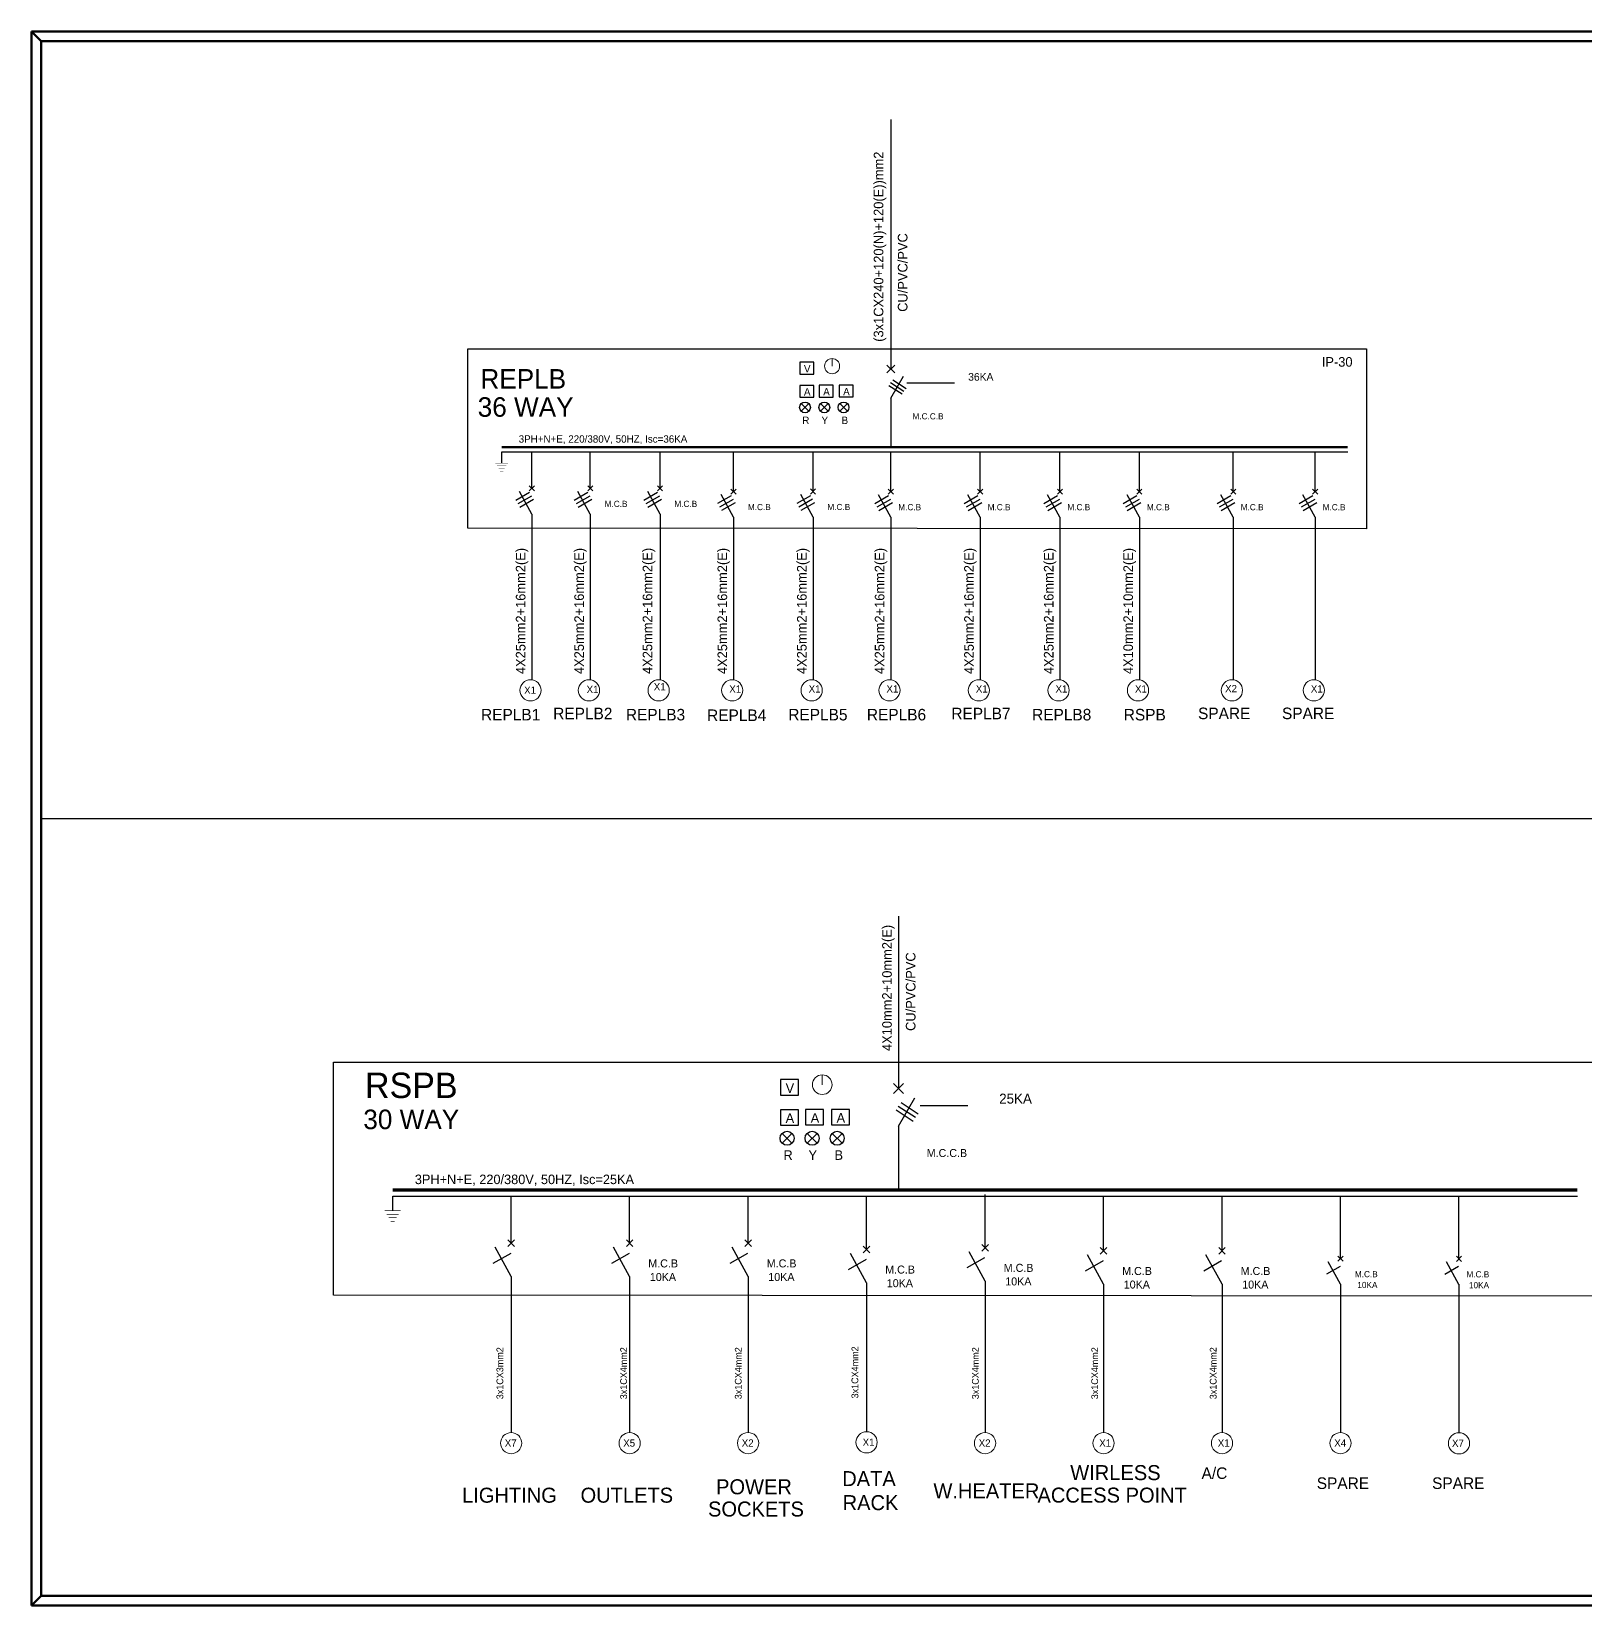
# Model space of a CAD drawing. Header units: millimetres. Extents: x -294 to -67, y -339 to 1001.
# Drawn here: x -293.9 to -228.1, y 217.7 to 284.4 of the extents above; entities that cross this region are included whole.
import ezdxf

# ---------------------------------------------------------------- set-up
doc = ezdxf.new("R2010")
doc.units = ezdxf.units.MM
doc.header["$LTSCALE"] = 500
doc.header["$MEASUREMENT"] = 0
for name, pattern in [('CENTER', [2, 1.25, -0.25, 0.25, -0.25]), ('CONTINUA', [0]), ('DASHED', [19.05, 12.7, -6.35])]:
    doc.linetypes.add(name, pattern=pattern)
for name, color, linetype in [('DETAIL', 4, 'Continuous'), ('E-BUSBAR', 2, 'Continuous'), ('E-L', 11, 'Continuous'), ('E-PANEL', 1, 'CENTER'), ('E-SLD', 4, 'Continuous'), ('E-T25', 3, 'Continuous'), ('E-TEXT', 3, 'Continuous'), ('E-WIRE', 4, 'CONTINUA'), ('WIRRING', 3, 'Continuous')]:
    doc.layers.add(name, color=color, linetype=linetype)
for name, color, linetype, lineweight in [('E-LTABLE', 3, 'Continuous', 0), ('PANEL SLD', 1, 'Continuous', 0), ('UG-BORDER', 20, 'Continuous', 80)]:
    doc.layers.add(name, color=color, linetype=linetype, lineweight=lineweight)
doc.styles.add('STENCIL', font='stencil.shx')

msp = doc.modelspace()

# ---------------------------------------------------------------- linework, layer by layer
at = {"color": 4, "ltscale": 0.5}
for points in [[(-260.764, 270.367), (-261.353, 270.367), (-261.353, 269.866), (-260.764, 269.866)], [(-260.764, 269.389), (-261.353, 269.389), (-261.353, 268.888), (-260.764, 268.888)], [(-259.948, 269.394), (-260.537, 269.394), (-260.537, 268.892), (-259.948, 268.892)], [(-259.103, 269.398), (-259.691, 269.398), (-259.691, 268.897), (-259.103, 268.897)]]:
    msp.add_lwpolyline(points, close=True, dxfattribs=at)
at = {"color": 4, "ltscale": 0.5, "elevation": -0.005}
for points in [[(-261.414, 239.968), (-262.18, 239.968), (-262.18, 239.317), (-261.414, 239.317)], [(-261.414, 238.696), (-262.18, 238.696), (-262.18, 238.045), (-261.414, 238.045)], [(-260.353, 238.702), (-261.118, 238.702), (-261.118, 238.051), (-260.353, 238.051)], [(-259.254, 238.709), (-260.019, 238.709), (-260.019, 238.057), (-259.254, 238.057)]]:
    msp.add_lwpolyline(points, close=True, dxfattribs=at)
at = {"layer": 'DETAIL'}
for p, q in [((-272.712, 263.937, 0.004), (-272.712, 256.913, 0.004)), ((-270.236, 263.937, 0.004), (-270.236, 256.913, 0.004)), ((-267.282, 263.937, 0.004), (-267.282, 256.914, 0.004)), ((-264.167, 263.802, 0.004), (-264.167, 256.913, 0.004)), ((-260.799, 263.805, 0.004), (-260.799, 256.913, 0.004)), ((-257.502, 263.797), (-257.502, 256.913)), ((-253.716, 263.797, 0.004), (-253.716, 256.913, 0.004)), ((-250.338, 263.797, 0.004), (-250.338, 256.913, 0.004)), ((-246.97, 263.797, 0.004), (-246.97, 256.913, 0.004)), ((-242.993, 263.797, 0.004), (-242.993, 256.913, 0.004)), ((-239.522, 263.797, 0.004), (-239.522, 256.913, 0.004)), ((-273.589, 231.622, 0), (-273.589, 225.015, 0)), ((-268.569, 231.622, 0.032), (-268.569, 225.015, 0.032)), ((-263.549, 231.623, 0), (-263.549, 225.016, 0)), ((-258.529, 231.361, 0), (-258.529, 225.05, 0)), ((-253.509, 231.434, 0), (-253.509, 225.015, 0)), ((-248.489, 231.301, 0), (-248.489, 225.015, 0)), ((-243.469, 231.301, 0), (-243.469, 225.015, 0)), ((-238.449, 231.298, 0), (-238.449, 225.015, 0)), ((-233.429, 231.298, 0), (-233.429, 225.007, 0))]:
    msp.add_line(p, q, dxfattribs=at)
at = {"layer": 'E-BUSBAR'}
for p, q in [((-273.991, 266.094, 0.004), (-273.991, 266.571, 0.004)), ((-278.609, 234.413, 0), (-278.609, 235.033, 0))]:
    msp.add_line(p, q, dxfattribs=at)
at = {"layer": 'E-BUSBAR', "linetype": 'DASHED'}
for p, q in [((-273.991, 266.571, 0.004), (-238.14, 266.571, 0.004)), ((-278.609, 235.033, 0), (-228.409, 235.033, 0))]:
    msp.add_line(p, q, dxfattribs=at)
at = {"layer": 'E-BUSBAR'}
for points, const_width, elevation in [([(-273.727, 266.094), (-274.256, 266.094)], 0.0229, 0.004), ([(-278.265, 234.413), (-278.954, 234.413)], 0.0298, 0)]:
    msp.add_lwpolyline(points, dxfattribs=dict(at, const_width=const_width, elevation=elevation))
at = {"layer": 'E-BUSBAR', "linetype": 'DASHED'}
for points, const_width, elevation in [([(-273.793, 265.98), (-274.19, 265.98)], 0.0229, 0.004), ([(-273.859, 265.865), (-274.124, 265.865)], 0.0229, 0.004), ([(-273.925, 265.751), (-274.058, 265.751)], 0.0229, 0.004), ([(-278.351, 234.264), (-278.868, 234.264)], 0.0298, 0), ([(-278.437, 234.115), (-278.782, 234.115)], 0.0298, 0), ([(-278.523, 233.966), (-278.695, 233.966)], 0.0298, 0)]:
    msp.add_lwpolyline(points, dxfattribs=dict(at, const_width=const_width, elevation=elevation))
at = {"layer": 'E-L', "color": 1}
for p, q in [((-261.299, 268.294, 0), (-260.976, 268.617, 0)), ((-260.976, 268.294, 0), (-261.299, 268.617, 0)), ((-262.109, 237.273, -0.005), (-261.69, 237.692, -0.005)), ((-261.69, 237.273, -0.005), (-262.109, 237.692, -0.005))]:
    msp.add_line(p, q, dxfattribs=at)
at = {"layer": 'E-L', "color": 2}
for p, q in [((-260.482, 268.294, 0), (-260.16, 268.617, 0)), ((-260.16, 268.294, 0), (-260.482, 268.617, 0)), ((-261.047, 237.273, -0.005), (-260.628, 237.692, -0.005)), ((-260.628, 237.273, -0.005), (-261.047, 237.692, -0.005))]:
    msp.add_line(p, q, dxfattribs=at)
at = {"layer": 'E-L', "color": 5}
for p, q in [((-259.666, 268.294, 0), (-259.343, 268.617, 0)), ((-259.343, 268.294, 0), (-259.666, 268.617, 0)), ((-259.986, 237.273, -0.005), (-259.567, 237.692, -0.005)), ((-259.567, 237.273, -0.005), (-259.986, 237.692, -0.005))]:
    msp.add_line(p, q, dxfattribs=at)
at = {"layer": 'E-L', "color": 1}
for centre, radius in [((-261.137, 268.455, 0), 0.228), ((-261.899, 237.483, -0.005), 0.296)]:
    msp.add_circle(centre, radius, dxfattribs=at)
at = {"layer": 'E-L', "color": 2}
for centre, radius in [((-260.321, 268.455, 0), 0.228), ((-260.838, 237.483, -0.005), 0.296)]:
    msp.add_circle(centre, radius, dxfattribs=at)
at = {"layer": 'E-L', "color": 5}
for centre, radius in [((-259.504, 268.455, 0), 0.228), ((-259.776, 237.483, -0.005), 0.296)]:
    msp.add_circle(centre, radius, dxfattribs=at)
at = {"layer": 'E-LTABLE'}
for p, q in [((-259.99, 270.524), (-259.99, 270.204)), ((-260.408, 240.172, -0.005), (-260.408, 239.756, -0.005))]:
    msp.add_line(p, q, dxfattribs=at)
for centre, radius in [((-259.99, 270.204), 0.32), ((-260.408, 239.756, -0.005), 0.417)]:
    msp.add_circle(centre, radius, dxfattribs=at)
at = {"layer": 'E-PANEL', "color": 1, "linetype": 'CENTER', "ltscale": 4, "elevation": 0.004}
msp.add_lwpolyline([(-275.423, 270.935), (-237.342, 270.94), (-237.342, 263.315), (-275.423, 263.344)], close=True, dxfattribs=at)
at = {"layer": 'E-PANEL', "color": 1, "linetype": 'CENTER', "ltscale": 4}
msp.add_lwpolyline([(-281.115, 240.706), (-225.215, 240.713), (-225.215, 230.792), (-281.115, 230.837)], close=True, dxfattribs=at)
at = {"layer": 'E-SLD', "color": 2, "linetype": 'CONTINUA'}
for points, const_width, elevation in [([(-238.139, 266.772), (-273.991, 266.772)], 0.104, 0.004), ([(-228.409, 235.295), (-278.609, 235.295)], 0.136, 0)]:
    msp.add_lwpolyline(points, dxfattribs=dict(at, const_width=const_width, elevation=elevation))
at = {"layer": 'E-TEXT'}
for points in [[(-256.824, 269.494), (-254.805, 269.494)], [(-256.255, 238.877), (-254.236, 238.877)]]:
    msp.add_lwpolyline(points, dxfattribs=at)
at = {"layer": 'E-WIRE', "color": 4}
for p, q in [((-256.955, 269.132), (-257.516, 269.494)), ((-256.859, 269.246), (-257.42, 269.608)), ((-257.024, 269.009), (-257.584, 269.371)), ((-257.502, 268.85), (-257.502, 266.772)), ((-272.813, 264.845, 0.004), (-273.394, 264.515, 0.004)), ((-272.712, 263.937, 0.004), (-273.235, 264.894, 0.004)), ((-272.82, 264.916, 0.004), (-272.605, 265.132, 0.004)), ((-272.605, 264.916, 0.004), (-272.82, 265.132, 0.004)), ((-270.337, 264.845, 0.004), (-270.917, 264.515, 0.004)), ((-270.236, 263.937, 0.004), (-270.759, 264.894, 0.004)), ((-270.344, 264.916, 0.004), (-270.128, 265.132, 0.004)), ((-270.128, 264.916, 0.004), (-270.344, 265.132, 0.004)), ((-267.384, 264.846, 0.004), (-267.964, 264.516, 0.004)), ((-267.282, 263.937, 0.004), (-267.805, 264.895, 0.004)), ((-267.39, 264.917, 0.004), (-267.175, 265.132, 0.004)), ((-267.175, 264.917, 0.004), (-267.39, 265.132, 0.004)), ((-264.275, 264.781, 0.004), (-264.059, 264.997, 0.004)), ((-264.059, 264.781, 0.004), (-264.275, 264.997, 0.004)), ((-260.907, 264.785, 0.004), (-260.692, 265, 0.004)), ((-260.692, 264.785, 0.004), (-260.907, 265, 0.004)), ((-257.61, 264.776), (-257.395, 264.992)), ((-257.395, 264.776), (-257.61, 264.992)), ((-253.824, 264.776, 0.004), (-253.608, 264.992, 0.004)), ((-253.608, 264.776, 0.004), (-253.824, 264.992, 0.004)), ((-250.445, 264.776, 0.004), (-250.23, 264.992, 0.004)), ((-250.23, 264.776, 0.004), (-250.445, 264.992, 0.004)), ((-247.078, 264.776, 0.004), (-246.863, 264.992, 0.004)), ((-246.863, 264.776, 0.004), (-247.078, 264.992, 0.004)), ((-243.101, 264.776, 0.004), (-242.886, 264.992, 0.004)), ((-242.886, 264.776, 0.004), (-243.101, 264.992, 0.004)), ((-239.629, 264.776, 0.004), (-239.414, 264.992, 0.004)), ((-239.414, 264.776, 0.004), (-239.629, 264.992, 0.004)), ((-272.727, 264.693, 0.004), (-273.307, 264.363, 0.004)), ((-272.644, 264.548, 0.004), (-273.224, 264.218, 0.004)), ((-270.251, 264.693, 0.004), (-270.831, 264.363, 0.004)), ((-270.168, 264.548, 0.004), (-270.748, 264.218, 0.004)), ((-267.297, 264.694, 0.004), (-267.877, 264.364, 0.004)), ((-267.214, 264.549, 0.004), (-267.794, 264.219, 0.004)), ((-264.268, 264.71, 0.004), (-264.848, 264.38, 0.004)), ((-264.182, 264.558, 0.004), (-264.762, 264.228, 0.004)), ((-264.167, 263.802, 0.004), (-264.69, 264.759, 0.004)), ((-264.099, 264.413, 0.004), (-264.679, 264.083, 0.004)), ((-260.901, 264.714, 0.004), (-261.481, 264.384, 0.004)), ((-260.814, 264.562, 0.004), (-261.394, 264.232, 0.004)), ((-260.799, 263.805, 0.004), (-261.322, 264.762, 0.004)), ((-260.731, 264.416, 0.004), (-261.311, 264.086, 0.004)), ((-257.604, 264.705), (-258.184, 264.375)), ((-257.517, 264.553), (-258.097, 264.223)), ((-257.502, 263.797), (-258.025, 264.754)), ((-257.434, 264.408), (-258.014, 264.078)), ((-253.817, 264.705, 0.004), (-254.397, 264.375, 0.004)), ((-253.731, 264.553, 0.004), (-254.311, 264.223, 0.004)), ((-253.716, 263.797, 0.004), (-254.239, 264.754, 0.004)), ((-253.648, 264.408, 0.004), (-254.228, 264.078, 0.004)), ((-250.439, 264.705, 0.004), (-251.019, 264.375, 0.004)), ((-250.353, 264.553, 0.004), (-250.933, 264.223, 0.004)), ((-250.338, 263.797, 0.004), (-250.861, 264.754, 0.004)), ((-250.27, 264.408, 0.004), (-250.85, 264.078, 0.004)), ((-247.072, 264.705, 0.004), (-247.652, 264.375, 0.004)), ((-246.985, 264.553, 0.004), (-247.565, 264.223, 0.004)), ((-246.97, 263.797, 0.004), (-247.493, 264.754, 0.004)), ((-246.902, 264.408, 0.004), (-247.482, 264.078, 0.004)), ((-243.095, 264.705, 0.004), (-243.675, 264.375, 0.004)), ((-243.008, 264.553, 0.004), (-243.588, 264.223, 0.004)), ((-242.993, 263.797, 0.004), (-243.516, 264.754, 0.004)), ((-242.925, 264.408, 0.004), (-243.505, 264.078, 0.004)), ((-239.623, 264.705, 0.004), (-240.203, 264.375, 0.004)), ((-239.537, 264.553, 0.004), (-240.117, 264.223, 0.004)), ((-239.522, 263.797, 0.004), (-240.045, 264.754, 0.004)), ((-239.454, 264.408, 0.004), (-240.034, 264.078, 0.004)), ((-256.462, 238.362, -0.005), (-257.191, 238.832, -0.005)), ((-256.337, 238.51, -0.005), (-257.066, 238.981, -0.005)), ((-256.551, 238.202, -0.005), (-257.28, 238.672, -0.005)), ((-257.174, 237.996, -0.005), (-257.174, 235.367, -0.005)), ((-273.589, 231.622, 0), (-274.269, 232.866, 0)), ((-273.729, 232.895, 0), (-273.449, 233.175, 0)), ((-273.449, 232.895, 0), (-273.729, 233.175, 0)), ((-268.569, 231.622, 0.032), (-269.249, 232.866, 0.032)), ((-268.709, 232.895, 0.032), (-268.429, 233.175, 0.032)), ((-268.429, 232.895, 0.032), (-268.709, 233.175, 0.032)), ((-263.549, 231.623, 0), (-264.229, 232.867, 0)), ((-263.689, 232.896, 0), (-263.409, 233.176, 0)), ((-263.409, 232.896, 0), (-263.689, 233.176, 0)), ((-258.669, 232.634, 0), (-258.389, 232.914, 0)), ((-258.389, 232.634, 0), (-258.669, 232.914, 0)), ((-253.649, 232.707, 0), (-253.369, 232.987, 0)), ((-253.369, 232.707, 0), (-253.649, 232.987, 0)), ((-248.629, 232.574, 0), (-248.349, 232.854, 0)), ((-248.349, 232.574, 0), (-248.629, 232.854, 0)), ((-243.609, 232.574, 0), (-243.329, 232.854, 0)), ((-243.329, 232.574, 0), (-243.609, 232.854, 0)), ((-273.609, 232.605, 0), (-274.363, 232.176, 0)), ((-268.589, 232.605, 0.032), (-269.343, 232.176, 0.032)), ((-263.569, 232.606, 0), (-264.323, 232.177, 0)), ((-258.549, 232.344, 0), (-259.303, 231.915, 0)), ((-258.529, 231.361, 0), (-259.209, 232.605, 0)), ((-253.529, 232.417, 0), (-254.283, 231.988, 0)), ((-253.509, 231.434, 0), (-254.189, 232.678, 0)), ((-248.509, 232.284, 0), (-249.263, 231.855, 0)), ((-248.489, 231.301, 0), (-249.169, 232.545, 0)), ((-243.489, 232.284, 0), (-244.243, 231.855, 0)), ((-243.469, 231.301, 0), (-244.149, 232.545, 0)), ((-238.449, 231.298, 0), (-238.972, 232.255, 0)), ((-238.557, 232.277, 0), (-238.342, 232.492, 0)), ((-238.342, 232.277, 0), (-238.557, 232.492, 0)), ((-233.429, 231.289, 0), (-233.952, 232.246, 0)), ((-233.537, 232.269, 0), (-233.322, 232.484, 0)), ((-233.322, 232.269, 0), (-233.537, 232.484, 0)), ((-238.464, 232.054, 0), (-239.044, 231.724, 0)), ((-233.444, 232.045, 0), (-234.024, 231.715, 0))]:
    msp.add_line(p, q, dxfattribs=at)
msp.add_lwpolyline([(-257.502, 280.658), (-257.502, 270.083)], dxfattribs=at)
at = {"layer": 'E-WIRE', "color": 4, "elevation": -0.005}
msp.add_lwpolyline([(-257.174, 246.899), (-257.174, 239.599)], dxfattribs=at)
at = {"layer": 'PANEL SLD'}
for centre in [(-272.769, 256.466, 0.004), (-270.293, 256.466, 0.004), (-267.339, 256.467, 0.004), (-264.224, 256.466, 0.004), (-260.856, 256.466, 0.004), (-257.559, 256.466, 0), (-253.773, 256.466, 0.004), (-250.395, 256.466, 0.004), (-247.027, 256.466, 0.004), (-243.05, 256.466, 0.004), (-239.579, 256.466, 0.004), (-273.589, 224.565, 0), (-268.569, 224.565, 0.032), (-263.549, 224.566, 0), (-258.529, 224.6, 0), (-253.509, 224.565, -0.032), (-248.489, 224.565, 0), (-243.469, 224.565, 0), (-238.449, 224.565, 0), (-233.429, 224.557, 0)]:
    msp.add_circle(centre, 0.45, dxfattribs=at)
at = {"layer": 'UG-BORDER'}
for p, q in [((-293.914, 284.385), (-293.914, 217.685)), ((-293.914, 217.685), (-293.914, 284.385)), ((-197.914, 284.385), (-293.914, 284.385)), ((-293.914, 284.385), (-293.51, 283.98)), ((-293.51, 283.98), (-293.51, 218.089)), ((-198.319, 283.98), (-293.51, 283.98)), ((-293.914, 217.685), (-293.51, 218.089)), ((-293.914, 217.685), (-197.914, 217.685)), ((-293.51, 218.089), (-198.319, 218.089))]:
    msp.add_line(p, q, dxfattribs=at)
at = {"layer": 'WIRRING', "color": 4}
for p, q in [((-257.339, 269.92), (-257.666, 270.247)), ((-257.666, 269.92), (-257.339, 270.247)), ((-257.502, 268.85), (-256.968, 269.775)), ((-272.712, 265.024, 0.004), (-272.712, 266.571, 0.004)), ((-270.236, 265.024, 0.004), (-270.236, 266.571, 0.004)), ((-267.282, 265.025, 0.004), (-267.282, 266.571, 0.004)), ((-264.167, 264.889, 0.004), (-264.167, 266.571, 0.004)), ((-260.799, 264.892, 0.004), (-260.799, 266.571, 0.004)), ((-257.502, 264.884), (-257.502, 266.571)), ((-253.716, 264.884, 0.004), (-253.716, 266.571, 0.004)), ((-250.338, 264.884, 0.004), (-250.338, 266.571, 0.004)), ((-246.97, 264.884, 0.004), (-246.97, 266.571, 0.004)), ((-242.993, 264.884, 0.004), (-242.993, 266.571, 0.004)), ((-239.522, 264.884, 0.004), (-239.522, 266.571, 0.004)), ((-256.961, 239.387, -0.005), (-257.386, 239.812, -0.005)), ((-257.386, 239.387, -0.005), (-256.961, 239.812, -0.005)), ((-257.174, 237.996, -0.005), (-256.479, 239.198, -0.005)), ((-273.589, 233.035, 0), (-273.589, 235.033, 0)), ((-268.569, 233.035, 0.032), (-268.569, 235.033, 0.032)), ((-263.549, 233.036, 0), (-263.549, 235.033, 0)), ((-258.529, 232.774, 0), (-258.529, 235.033, 0)), ((-253.509, 232.847, 0), (-253.509, 235.107, 0)), ((-248.489, 232.714, 0), (-248.489, 235.033, 0)), ((-243.469, 232.714, 0), (-243.469, 235.033, 0)), ((-238.449, 232.385, 0), (-238.449, 235.033, 0)), ((-233.429, 232.376, 0), (-233.429, 235.033, 0))]:
    msp.add_line(p, q, dxfattribs=at)
at = {"layer": 'WIRRING', "color": 6, "linetype": 'CONTINUA'}
msp.add_line((-293.51, 251.035), (-214.497, 251.035), dxfattribs=at)

# ---------------------------------------------------------------- texts
at = {"layer": 'E-T25', "style": 'STENCIL'}
for s, height, p in [('IP-30', 0.4076, (-239.241, 270.18)), ('36KA', 0.3261, (-254.223, 269.587)), ('M.C.C.B', 0.2609, (-256.586, 267.948, 0.004)), ('M.C.B', 0.2609, (-269.628, 264.237, 0.004)), ('M.C.B', 0.2609, (-266.674, 264.237, 0.004)), ('M.C.B', 0.2609, (-263.559, 264.102, 0.004)), ('M.C.B', 0.2609, (-260.191, 264.105, 0.004)), ('M.C.B', 0.2609, (-257.186, 264.097, 0)), ('M.C.B', 0.2609, (-253.399, 264.097, 0.004)), ('M.C.B', 0.2609, (-250.021, 264.097, 0.004)), ('M.C.B', 0.2609, (-246.654, 264.097, 0.004)), ('M.C.B', 0.2609, (-242.677, 264.097, 0.004)), ('M.C.B', 0.2609, (-239.205, 264.097, 0.004)), ('25KA', 0.4239, (-252.911, 238.953, -0.005)), ('M.C.C.B', 0.3391, (-255.982, 236.689, 0)), ('M.C.B', 0.3391, (-267.779, 232.012, 0.032)), ('M.C.B', 0.3391, (-262.759, 232.013, 0)), ('M.C.B', 0.3391, (-252.719, 231.824, 0)), ('10KA', 0.3391, (-267.713, 231.437, 0.024)), ('10KA', 0.3391, (-262.693, 231.438, -0.008)), ('M.C.B', 0.3391, (-257.739, 231.751, 0)), ('10KA', 0.3391, (-257.673, 231.175, -0.008)), ('10KA', 0.3391, (-252.653, 231.249, -0.008)), ('M.C.B', 0.3391, (-247.699, 231.691, 0)), ('10KA', 0.3391, (-247.633, 231.116, -0.008)), ('M.C.B', 0.3391, (-242.679, 231.691, 0)), ('10KA', 0.3391, (-242.613, 231.116, -0.008)), ('M.C.B', 0.2609, (-237.841, 231.597, 0)), ('M.C.B', 0.2609, (-233.113, 231.589, 0)), ('10KA', 0.2609, (-237.735, 231.137, -0.006)), ('10KA', 0.2609, (-233.007, 231.128, -0.006))]:
    msp.add_text(s, height=height, dxfattribs=at).set_placement(p)
at = {"layer": 'E-TEXT', "style": 'STENCIL'}
for s, height, p in [('(3x1CX240+120(N)+120(E))mm2', 0.40762, (-257.818, 271.236)), ('CU/PVC/PVC', 0.4076, (-256.797, 272.506, 0.031)), ('4X25mm2+16mm2(E) ', 0.40762, (-272.983, 257.154, 0.004)), ('4X25mm2+16mm2(E) ', 0.40762, (-270.507, 257.154, 0.004)), ('4X25mm2+16mm2(E) ', 0.40762, (-267.61, 257.158, 0.004)), ('4X25mm2+16mm2(E) ', 0.40762, (-264.437, 257.154, 0.004)), ('4X25mm2+16mm2(E) ', 0.40762, (-261.07, 257.154, 0.004)), ('4X25mm2+16mm2(E) ', 0.40762, (-257.773, 257.154)), ('4X25mm2+16mm2(E) ', 0.40762, (-253.986, 257.154, 0.004)), ('4X25mm2+16mm2(E) ', 0.40762, (-250.608, 257.154, 0.004)), ('4X10mm2+10mm2(E) ', 0.40762, (-247.241, 257.154, 0.004)), ('4X10mm2+10mm2(E) ', 0.40762, (-257.461, 241.181)), ('CU/PVC/PVC', 0.4076, (-256.458, 242.033, 0.031)), ('3x1CX3mm2', 0.2853, (-273.925, 226.426)), ('3x1CX4mm2', 0.2853, (-268.683, 226.426)), ('3x1CX4mm2', 0.2853, (-263.825, 226.426, 0)), ('3x1CX4mm2', 0.2853, (-258.882, 226.461, 0)), ('3x1CX4mm2', 0.2853, (-253.776, 226.426)), ('3x1CX4mm2', 0.2853, (-248.721, 226.426)), ('3x1CX4mm2', 0.2853, (-243.701, 226.426))]:
    msp.add_text(s, height=height, rotation=90, dxfattribs=at).set_placement(p)
at = {"layer": 'E-TEXT', "color": 4, "style": 'STENCIL'}
for s, height, p in [('V', 0.311, (-261.183, 269.937, 0)), ('A', 0.311, (-261.183, 268.959, 0)), ('A', 0.311, (-260.367, 268.964, 0)), ('A', 0.311, (-259.522, 268.968, 0)), ('V', 0.404, (-261.959, 239.409, -0.005)), ('A', 0.404, (-261.959, 238.137, -0.005)), ('A', 0.404, (-260.897, 238.143, -0.005)), ('A', 0.404, (-259.799, 238.149, -0.005))]:
    msp.add_text(s, height=height, dxfattribs=at).set_placement(p)
at = {"layer": 'E-TEXT', "color": 6, "style": 'STENCIL'}
for s, height, p in [('REPLB', 0.8282, (-274.893, 269.251, 0.004)), ('36 WAY', 0.8282, (-275.007, 268.058)), ('X1', 0.308, (-273.039, 256.318, 0.004)), ('X1', 0.308, (-270.393, 256.35, -0.017)), ('X1', 0.308, (-267.547, 256.465, 0.012)), ('X1', 0.308, (-264.347, 256.367, 0.008)), ('X1', 0.308, (-260.984, 256.373, 0.008)), ('X1', 0.308, (-257.687, 256.373, 0.004)), ('X1', 0.308, (-253.9, 256.373, 0.008)), ('X1', 0.308, (-250.522, 256.373, 0.008)), ('X1', 0.308, (-247.155, 256.373, 0.008)), ('X2', 0.308, (-243.338, 256.385, 0.008)), ('X1', 0.308, (-239.706, 256.373, 0.008)), ('RSPB', 1.0766, (-279.781, 239.19, 0)), ('30 WAY', 0.8282, (-279.854, 237.871)), ('X7', 0.308, (-273.86, 224.417, 0)), ('X5', 0.308, (-268.84, 224.417, 0.032)), ('X2', 0.308, (-263.819, 224.418, 0)), ('X1', 0.308, (-258.697, 224.452, 0)), ('X2', 0.308, (-253.779, 224.417, -0.032)), ('X1', 0.308, (-248.67, 224.417, 0)), ('X1', 0.308, (-243.649, 224.417, 0)), ('X4', 0.308, (-238.712, 224.417, 0)), ('X7', 0.308, (-233.724, 224.409, 0))]:
    msp.add_text(s, height=height, dxfattribs=at).set_placement(p)
at = {"layer": 'E-TEXT', "style": 'STENCIL'}
for s, height, p in [('R', 0.311, (-261.254, 267.752, 0)), ('Y', 0.311, (-260.438, 267.752, 0)), ('B', 0.311, (-259.589, 267.752, 0)), (' 3PH+N+E, 220/380V, 50HZ, Isc=36KA', 0.31055, (-273.385, 266.962, 0.004)), ('R', 0.404, (-262.051, 236.569, -0.005)), ('Y', 0.404, (-260.99, 236.569, -0.005)), ('B', 0.404, (-259.887, 236.569, -0.005)), (' 3PH+N+E, 220/380V, 50HZ, Isc=25KA', 0.40371, (-277.821, 235.541, 0))]:
    msp.add_text(s, height=height, dxfattribs=at).set_placement(p)
at = {"layer": 'E-TEXT', "color": 7, "style": 'STENCIL'}
for s, height, p in [('REPLB1', 0.4891, (-274.865, 255.191)), ('REPLB2', 0.4891, (-271.807, 255.241, -0.024)), ('REPLB3', 0.4891, (-268.727, 255.191)), ('REPLB4', 0.4891, (-265.287, 255.165)), ('REPLB5', 0.4891, (-261.846, 255.191)), ('REPLB6', 0.4891, (-258.516, 255.191, -0.004)), ('REPLB7', 0.4891, (-254.937, 255.239)), ('REPLB8', 0.4891, (-251.516, 255.191)), ('RSPB', 0.4891, (-247.632, 255.191)), ('SPARE', 0.4891, (-244.484, 255.245)), ('SPARE', 0.4891, (-240.927, 255.245)), ('WIRLESS', 0.6359, (-249.899, 222.998, 0)), ('A/C', 0.4891, (-244.335, 223.049, 0)), ('POWER', 0.6359, (-264.907, 222.398, 0)), ('DATA', 0.6359, (-259.562, 222.744, 0)), ('W.HEATER', 0.6359, (-255.696, 222.225, 0)), ('SPARE', 0.4891, (-239.454, 222.624, 0)), ('SPARE', 0.4891, (-234.567, 222.624, 0)), ('LIGHTING', 0.6359, (-275.669, 222.042, 0)), ('OUTLETS', 0.6359, (-270.649, 222.042, 0.032)), ('RACK', 0.6359, (-259.544, 221.726, 0)), ('ACCESS POINT', 0.63589, (-251.288, 222.045, 0)), ('SOCKETS', 0.6359, (-265.247, 221.456, 0))]:
    msp.add_text(s, height=height, dxfattribs=at).set_placement(p)

doc.saveas('drawing.dxf')
